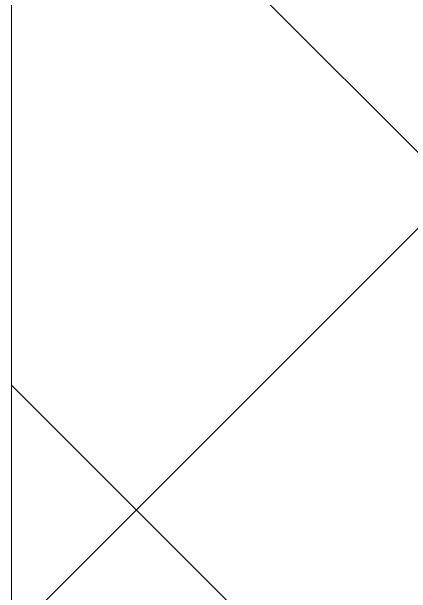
# Model space of a CAD drawing. Header units: millimetres. Extents: x -48147 to 1422273, y -494195 to 18123.
# Drawn here: x 1399324.9 to 1399439.9, y -487932.1 to -487764.6 of the extents above; entities that cross this region are included whole.
import ezdxf

# ---------------------------------------------------------------- set-up
doc = ezdxf.new("R2010")
doc.units = ezdxf.units.MM
doc.header["$MEASUREMENT"] = 0
doc.linetypes.add('Wipeout_Contour', pattern=[1000, 0, -1000])
doc.layers.add('New_A-25-M_Wall_Int', color=7, linetype='Continuous')
doc.layers.add('New_A-25-M_Wall_Int_Pen_No__1', color=7, linetype='Continuous', lineweight=13)
doc.layers.add('New_A-25-M_Wall_Int_Pen_No__107', color=7, linetype='Continuous', lineweight=15, true_color=0xa6a6a6)

# ---------------------------------------------------------------- blocks, each defined once
blk = doc.blocks.new('Section Elem_241_2', base_point=(1383917.51, -489195.03))
at = {"color": 254, "linetype": 'Wipeout_Contour', "lineweight": 0, "ltscale": 5928296.909427939}
blk.add_wipeout([(1399324.93, -486995.03), (1399324.93, -489195.03), (1399464.93, -489195.03), (1399464.93, -486995.03)], dxfattribs=at).dxf.layer = 'New_A-25-M_Wall_Int'
at = {"layer": 'New_A-25-M_Wall_Int_Pen_No__107', "linetype": 'Continuous'}
h = blk.add_hatch(dxfattribs=at)
h.set_pattern_fill('Concrete_Block_0002', color=256, style=0, pattern_type=2)
h.set_pattern_definition([(45, (1383917.51, -489195.03), (-91.9239, 91.9239), []), (135, (1383917.51, -489195.03), (91.9239, 91.9239), [])])
h.paths.add_polyline_path([(1399324.93, -486995.03), (1399324.93, -489195.03), (1399464.93, -489195.03), (1399464.93, -486995.03)])
at = {"layer": 'New_A-25-M_Wall_Int_Pen_No__1', "linetype": 'Continuous'}
blk.add_line((1399324.93, -486995.03), (1399324.93, -489195.03), dxfattribs=at)

msp = doc.modelspace()

# ---------------------------------------------------------------- block references
at = {"layer": 'New_A-25-M_Wall_Int'}
msp.add_blockref('Section Elem_241_2', (1383917.51, -489195.03), dxfattribs=at)

doc.saveas('drawing.dxf')
